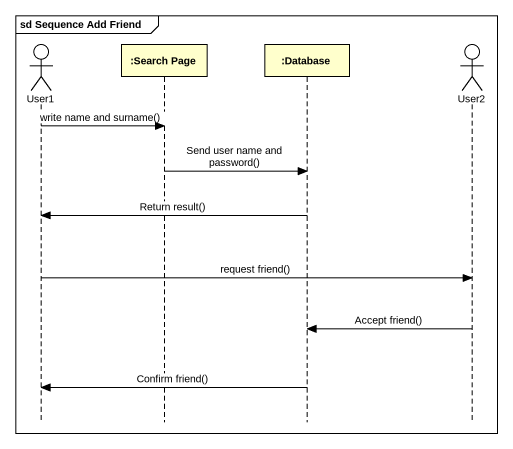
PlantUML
@startuml
mainframe sd Sequence Add Friend
hide footbox
actor User1
participant ":Search Page" as Search_Page
participant ":Database" as Database_
actor User2

User1 -> Search_Page : write name and surname()
Search_Page -> Database_ : Send user name and password()
Database_ -> User1 : Return result()
User1 -> User2 : request friend()
User2 -> Database_ : Accept friend()
Database_ -> User1 : Confirm friend()
@enduml
